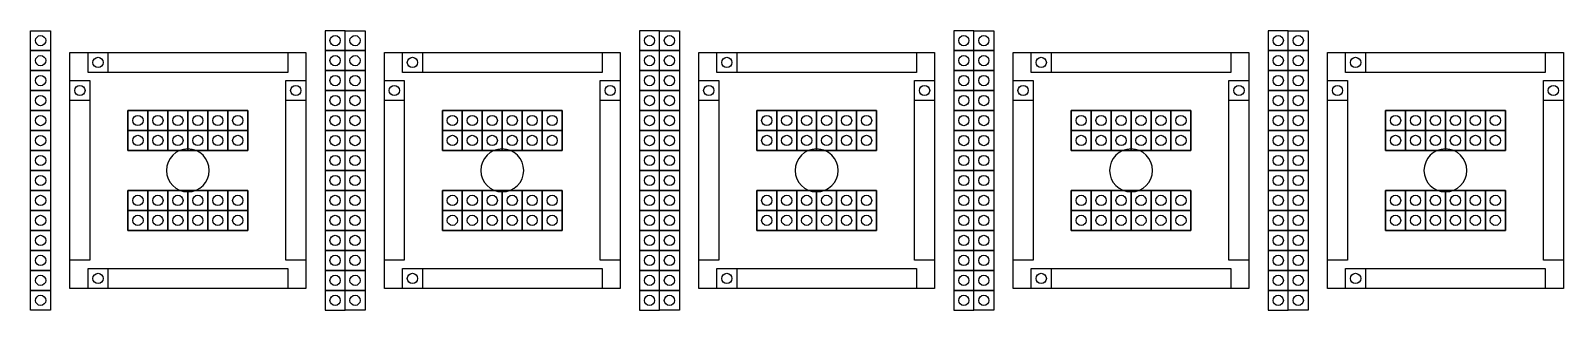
# Model space of a CAD drawing. Header units: inches. Extents: x -218 to 330, y -28 to 105.
# Drawn here: x -217.8 to -22.8, y 26.7 to 62.2 of the extents above; entities that cross this region are included whole.
import ezdxf

# ---------------------------------------------------------------- set-up
doc = ezdxf.new("R2010")
doc.units = ezdxf.units.IN
doc.header["$MEASUREMENT"] = 0

msp = doc.modelspace()

# ---------------------------------------------------------------- linework, layer by layer
at = {"elevation": 0}
for points in [[(-217.77, 62.23), (-215.23, 62.23), (-215.23, 59.69), (-217.77, 59.69)], [(-177.77, 62.23), (-180.31, 62.23), (-180.31, 59.69), (-177.77, 59.69)], [(-177.77, 62.23), (-175.23, 62.23), (-175.23, 59.69), (-177.77, 59.69)], [(-137.77, 62.23), (-140.31, 62.23), (-140.31, 59.69), (-137.77, 59.69)], [(-137.77, 62.23), (-135.23, 62.23), (-135.23, 59.69), (-137.77, 59.69)], [(-97.77, 62.23), (-100.31, 62.23), (-100.31, 59.69), (-97.77, 59.69)], [(-97.77, 62.23), (-95.23, 62.23), (-95.23, 59.69), (-97.77, 59.69)], [(-57.77, 62.23), (-60.31, 62.23), (-60.31, 59.69), (-57.77, 59.69)], [(-57.77, 62.23), (-55.23, 62.23), (-55.23, 59.69), (-57.77, 59.69)], [(-217.77, 59.69), (-215.23, 59.69), (-215.23, 57.15), (-217.77, 57.15)], [(-212.77, 29.46), (-212.77, 59.46), (-182.77, 59.46), (-182.77, 29.46)], [(-210.47, 56.92), (-210.47, 59.46), (-185.07, 59.46), (-185.07, 56.92)], [(-210.47, 56.92), (-210.47, 59.46), (-207.93, 59.46), (-207.93, 56.92)], [(-177.77, 59.69), (-180.31, 59.69), (-180.31, 57.15), (-177.77, 57.15)], [(-177.77, 59.69), (-175.23, 59.69), (-175.23, 57.15), (-177.77, 57.15)], [(-172.77, 29.46), (-172.77, 59.46), (-142.77, 59.46), (-142.77, 29.46)], [(-170.47, 56.92), (-170.47, 59.46), (-145.07, 59.46), (-145.07, 56.92)], [(-170.47, 56.92), (-170.47, 59.46), (-167.93, 59.46), (-167.93, 56.92)], [(-137.77, 59.69), (-140.31, 59.69), (-140.31, 57.15), (-137.77, 57.15)], [(-137.77, 59.69), (-135.23, 59.69), (-135.23, 57.15), (-137.77, 57.15)], [(-132.77, 29.46), (-132.77, 59.46), (-102.77, 59.46), (-102.77, 29.46)], [(-130.47, 56.92), (-130.47, 59.46), (-105.07, 59.46), (-105.07, 56.92)], [(-130.47, 56.92), (-130.47, 59.46), (-127.93, 59.46), (-127.93, 56.92)], [(-97.77, 59.69), (-100.31, 59.69), (-100.31, 57.15), (-97.77, 57.15)], [(-97.77, 59.69), (-95.23, 59.69), (-95.23, 57.15), (-97.77, 57.15)], [(-92.77, 29.46), (-92.77, 59.46), (-62.77, 59.46), (-62.77, 29.46)], [(-90.47, 56.92), (-90.47, 59.46), (-65.07, 59.46), (-65.07, 56.92)], [(-90.47, 56.92), (-90.47, 59.46), (-87.93, 59.46), (-87.93, 56.92)], [(-57.77, 59.69), (-60.31, 59.69), (-60.31, 57.15), (-57.77, 57.15)], [(-57.77, 59.69), (-55.23, 59.69), (-55.23, 57.15), (-57.77, 57.15)], [(-52.77, 29.46), (-52.77, 59.46), (-22.77, 59.46), (-22.77, 29.46)], [(-50.47, 56.92), (-50.47, 59.46), (-25.07, 59.46), (-25.07, 56.92)], [(-50.47, 56.92), (-50.47, 59.46), (-47.93, 59.46), (-47.93, 56.92)], [(-217.77, 57.15), (-215.23, 57.15), (-215.23, 54.61), (-217.77, 54.61)], [(-177.77, 57.15), (-180.31, 57.15), (-180.31, 54.61), (-177.77, 54.61)], [(-177.77, 57.15), (-175.23, 57.15), (-175.23, 54.61), (-177.77, 54.61)], [(-137.77, 57.15), (-140.31, 57.15), (-140.31, 54.61), (-137.77, 54.61)], [(-137.77, 57.15), (-135.23, 57.15), (-135.23, 54.61), (-137.77, 54.61)], [(-97.77, 57.15), (-100.31, 57.15), (-100.31, 54.61), (-97.77, 54.61)], [(-97.77, 57.15), (-95.23, 57.15), (-95.23, 54.61), (-97.77, 54.61)], [(-57.77, 57.15), (-60.31, 57.15), (-60.31, 54.61), (-57.77, 54.61)], [(-57.77, 57.15), (-55.23, 57.15), (-55.23, 54.61), (-57.77, 54.61)], [(-217.77, 54.61), (-215.23, 54.61), (-215.23, 52.07), (-217.77, 52.07)], [(-212.77, 55.89), (-210.23, 55.89), (-210.23, 33.03), (-212.77, 33.03)], [(-212.77, 55.89), (-210.23, 55.89), (-210.23, 53.35), (-212.77, 53.35)], [(-185.31, 55.89), (-182.77, 55.89), (-182.77, 33.03), (-185.31, 33.03)], [(-185.31, 55.89), (-182.77, 55.89), (-182.77, 53.35), (-185.31, 53.35)], [(-177.77, 54.61), (-180.31, 54.61), (-180.31, 52.07), (-177.77, 52.07)], [(-177.77, 54.61), (-175.23, 54.61), (-175.23, 52.07), (-177.77, 52.07)], [(-172.77, 55.89), (-170.23, 55.89), (-170.23, 33.03), (-172.77, 33.03)], [(-172.77, 55.89), (-170.23, 55.89), (-170.23, 53.35), (-172.77, 53.35)], [(-145.31, 55.89), (-142.77, 55.89), (-142.77, 33.03), (-145.31, 33.03)], [(-145.31, 55.89), (-142.77, 55.89), (-142.77, 53.35), (-145.31, 53.35)], [(-137.77, 54.61), (-140.31, 54.61), (-140.31, 52.07), (-137.77, 52.07)], [(-137.77, 54.61), (-135.23, 54.61), (-135.23, 52.07), (-137.77, 52.07)], [(-132.77, 55.89), (-130.23, 55.89), (-130.23, 33.03), (-132.77, 33.03)], [(-132.77, 55.89), (-130.23, 55.89), (-130.23, 53.35), (-132.77, 53.35)], [(-105.31, 55.89), (-102.77, 55.89), (-102.77, 33.03), (-105.31, 33.03)], [(-105.31, 55.89), (-102.77, 55.89), (-102.77, 53.35), (-105.31, 53.35)], [(-97.77, 54.61), (-100.31, 54.61), (-100.31, 52.07), (-97.77, 52.07)], [(-97.77, 54.61), (-95.23, 54.61), (-95.23, 52.07), (-97.77, 52.07)], [(-92.77, 55.89), (-90.23, 55.89), (-90.23, 33.03), (-92.77, 33.03)], [(-92.77, 55.89), (-90.23, 55.89), (-90.23, 53.35), (-92.77, 53.35)], [(-65.31, 55.89), (-62.77, 55.89), (-62.77, 33.03), (-65.31, 33.03)], [(-65.31, 55.89), (-62.77, 55.89), (-62.77, 53.35), (-65.31, 53.35)], [(-57.77, 54.61), (-60.31, 54.61), (-60.31, 52.07), (-57.77, 52.07)], [(-57.77, 54.61), (-55.23, 54.61), (-55.23, 52.07), (-57.77, 52.07)], [(-52.77, 55.89), (-50.23, 55.89), (-50.23, 33.03), (-52.77, 33.03)], [(-52.77, 55.89), (-50.23, 55.89), (-50.23, 53.35), (-52.77, 53.35)], [(-25.31, 55.89), (-22.77, 55.89), (-22.77, 33.03), (-25.31, 33.03)], [(-25.31, 55.89), (-22.77, 55.89), (-22.77, 53.35), (-25.31, 53.35)], [(-217.77, 52.07), (-215.23, 52.07), (-215.23, 49.53), (-217.77, 49.53)], [(-202.85, 52.08), (-202.85, 49.54), (-205.39, 49.54), (-205.39, 52.08)], [(-200.31, 52.08), (-200.31, 49.54), (-202.85, 49.54), (-202.85, 52.08)], [(-197.77, 52.08), (-197.77, 49.54), (-200.31, 49.54), (-200.31, 52.08)], [(-195.23, 52.08), (-195.23, 49.54), (-197.77, 49.54), (-197.77, 52.08)], [(-192.69, 52.08), (-192.69, 49.54), (-195.23, 49.54), (-195.23, 52.08)], [(-190.15, 52.08), (-190.15, 49.54), (-192.69, 49.54), (-192.69, 52.08)], [(-177.77, 52.07), (-180.31, 52.07), (-180.31, 49.53), (-177.77, 49.53)], [(-177.77, 52.07), (-175.23, 52.07), (-175.23, 49.53), (-177.77, 49.53)], [(-162.85, 52.08), (-162.85, 49.54), (-165.39, 49.54), (-165.39, 52.08)], [(-160.31, 52.08), (-160.31, 49.54), (-162.85, 49.54), (-162.85, 52.08)], [(-157.77, 52.08), (-157.77, 49.54), (-160.31, 49.54), (-160.31, 52.08)], [(-155.23, 52.08), (-155.23, 49.54), (-157.77, 49.54), (-157.77, 52.08)], [(-152.69, 52.08), (-152.69, 49.54), (-155.23, 49.54), (-155.23, 52.08)], [(-150.15, 52.08), (-150.15, 49.54), (-152.69, 49.54), (-152.69, 52.08)], [(-137.77, 52.07), (-140.31, 52.07), (-140.31, 49.53), (-137.77, 49.53)], [(-137.77, 52.07), (-135.23, 52.07), (-135.23, 49.53), (-137.77, 49.53)], [(-122.85, 52.08), (-122.85, 49.54), (-125.39, 49.54), (-125.39, 52.08)], [(-120.31, 52.08), (-120.31, 49.54), (-122.85, 49.54), (-122.85, 52.08)], [(-117.77, 52.08), (-117.77, 49.54), (-120.31, 49.54), (-120.31, 52.08)], [(-115.23, 52.08), (-115.23, 49.54), (-117.77, 49.54), (-117.77, 52.08)], [(-112.69, 52.08), (-112.69, 49.54), (-115.23, 49.54), (-115.23, 52.08)], [(-110.15, 52.08), (-110.15, 49.54), (-112.69, 49.54), (-112.69, 52.08)], [(-97.77, 52.07), (-100.31, 52.07), (-100.31, 49.53), (-97.77, 49.53)], [(-97.77, 52.07), (-95.23, 52.07), (-95.23, 49.53), (-97.77, 49.53)], [(-82.85, 52.08), (-82.85, 49.54), (-85.39, 49.54), (-85.39, 52.08)], [(-80.31, 52.08), (-80.31, 49.54), (-82.85, 49.54), (-82.85, 52.08)], [(-77.77, 52.08), (-77.77, 49.54), (-80.31, 49.54), (-80.31, 52.08)], [(-75.23, 52.08), (-75.23, 49.54), (-77.77, 49.54), (-77.77, 52.08)], [(-72.69, 52.08), (-72.69, 49.54), (-75.23, 49.54), (-75.23, 52.08)], [(-70.15, 52.08), (-70.15, 49.54), (-72.69, 49.54), (-72.69, 52.08)], [(-57.77, 52.07), (-60.31, 52.07), (-60.31, 49.53), (-57.77, 49.53)], [(-57.77, 52.07), (-55.23, 52.07), (-55.23, 49.53), (-57.77, 49.53)], [(-42.85, 52.08), (-42.85, 49.54), (-45.39, 49.54), (-45.39, 52.08)], [(-40.31, 52.08), (-40.31, 49.54), (-42.85, 49.54), (-42.85, 52.08)], [(-37.77, 52.08), (-37.77, 49.54), (-40.31, 49.54), (-40.31, 52.08)], [(-35.23, 52.08), (-35.23, 49.54), (-37.77, 49.54), (-37.77, 52.08)], [(-32.69, 52.08), (-32.69, 49.54), (-35.23, 49.54), (-35.23, 52.08)], [(-30.15, 52.08), (-30.15, 49.54), (-32.69, 49.54), (-32.69, 52.08)], [(-217.77, 49.53), (-215.23, 49.53), (-215.23, 46.99), (-217.77, 46.99)], [(-202.85, 49.54), (-202.85, 47), (-205.39, 47), (-205.39, 49.54)], [(-200.31, 49.54), (-200.31, 47), (-202.85, 47), (-202.85, 49.54)], [(-197.77, 49.54), (-197.77, 47), (-200.31, 47), (-200.31, 49.54)], [(-195.23, 49.54), (-195.23, 47), (-197.77, 47), (-197.77, 49.54)], [(-192.69, 49.54), (-192.69, 47), (-195.23, 47), (-195.23, 49.54)], [(-190.15, 49.54), (-190.15, 47), (-192.69, 47), (-192.69, 49.54)], [(-177.77, 49.53), (-180.31, 49.53), (-180.31, 46.99), (-177.77, 46.99)], [(-177.77, 49.53), (-175.23, 49.53), (-175.23, 46.99), (-177.77, 46.99)], [(-162.85, 49.54), (-162.85, 47), (-165.39, 47), (-165.39, 49.54)], [(-160.31, 49.54), (-160.31, 47), (-162.85, 47), (-162.85, 49.54)], [(-157.77, 49.54), (-157.77, 47), (-160.31, 47), (-160.31, 49.54)], [(-155.23, 49.54), (-155.23, 47), (-157.77, 47), (-157.77, 49.54)], [(-152.69, 49.54), (-152.69, 47), (-155.23, 47), (-155.23, 49.54)], [(-150.15, 49.54), (-150.15, 47), (-152.69, 47), (-152.69, 49.54)], [(-137.77, 49.53), (-140.31, 49.53), (-140.31, 46.99), (-137.77, 46.99)], [(-137.77, 49.53), (-135.23, 49.53), (-135.23, 46.99), (-137.77, 46.99)], [(-122.85, 49.54), (-122.85, 47), (-125.39, 47), (-125.39, 49.54)], [(-120.31, 49.54), (-120.31, 47), (-122.85, 47), (-122.85, 49.54)], [(-117.77, 49.54), (-117.77, 47), (-120.31, 47), (-120.31, 49.54)], [(-115.23, 49.54), (-115.23, 47), (-117.77, 47), (-117.77, 49.54)], [(-112.69, 49.54), (-112.69, 47), (-115.23, 47), (-115.23, 49.54)], [(-110.15, 49.54), (-110.15, 47), (-112.69, 47), (-112.69, 49.54)], [(-97.77, 49.53), (-100.31, 49.53), (-100.31, 46.99), (-97.77, 46.99)], [(-97.77, 49.53), (-95.23, 49.53), (-95.23, 46.99), (-97.77, 46.99)], [(-82.85, 49.54), (-82.85, 47), (-85.39, 47), (-85.39, 49.54)], [(-80.31, 49.54), (-80.31, 47), (-82.85, 47), (-82.85, 49.54)], [(-77.77, 49.54), (-77.77, 47), (-80.31, 47), (-80.31, 49.54)], [(-75.23, 49.54), (-75.23, 47), (-77.77, 47), (-77.77, 49.54)], [(-72.69, 49.54), (-72.69, 47), (-75.23, 47), (-75.23, 49.54)], [(-70.15, 49.54), (-70.15, 47), (-72.69, 47), (-72.69, 49.54)], [(-57.77, 49.53), (-60.31, 49.53), (-60.31, 46.99), (-57.77, 46.99)], [(-57.77, 49.53), (-55.23, 49.53), (-55.23, 46.99), (-57.77, 46.99)], [(-42.85, 49.54), (-42.85, 47), (-45.39, 47), (-45.39, 49.54)], [(-40.31, 49.54), (-40.31, 47), (-42.85, 47), (-42.85, 49.54)], [(-37.77, 49.54), (-37.77, 47), (-40.31, 47), (-40.31, 49.54)], [(-35.23, 49.54), (-35.23, 47), (-37.77, 47), (-37.77, 49.54)], [(-32.69, 49.54), (-32.69, 47), (-35.23, 47), (-35.23, 49.54)], [(-30.15, 49.54), (-30.15, 47), (-32.69, 47), (-32.69, 49.54)], [(-217.77, 46.99), (-215.23, 46.99), (-215.23, 44.45), (-217.77, 44.45)], [(-177.77, 46.99), (-180.31, 46.99), (-180.31, 44.45), (-177.77, 44.45)], [(-177.77, 46.99), (-175.23, 46.99), (-175.23, 44.45), (-177.77, 44.45)], [(-137.77, 46.99), (-140.31, 46.99), (-140.31, 44.45), (-137.77, 44.45)], [(-137.77, 46.99), (-135.23, 46.99), (-135.23, 44.45), (-137.77, 44.45)], [(-97.77, 46.99), (-100.31, 46.99), (-100.31, 44.45), (-97.77, 44.45)], [(-97.77, 46.99), (-95.23, 46.99), (-95.23, 44.45), (-97.77, 44.45)], [(-57.77, 46.99), (-60.31, 46.99), (-60.31, 44.45), (-57.77, 44.45)], [(-57.77, 46.99), (-55.23, 46.99), (-55.23, 44.45), (-57.77, 44.45)], [(-217.77, 44.45), (-215.23, 44.45), (-215.23, 41.91), (-217.77, 41.91)], [(-177.77, 44.45), (-180.31, 44.45), (-180.31, 41.91), (-177.77, 41.91)], [(-177.77, 44.45), (-175.23, 44.45), (-175.23, 41.91), (-177.77, 41.91)], [(-137.77, 44.45), (-140.31, 44.45), (-140.31, 41.91), (-137.77, 41.91)], [(-137.77, 44.45), (-135.23, 44.45), (-135.23, 41.91), (-137.77, 41.91)], [(-97.77, 44.45), (-100.31, 44.45), (-100.31, 41.91), (-97.77, 41.91)], [(-97.77, 44.45), (-95.23, 44.45), (-95.23, 41.91), (-97.77, 41.91)], [(-57.77, 44.45), (-60.31, 44.45), (-60.31, 41.91), (-57.77, 41.91)], [(-57.77, 44.45), (-55.23, 44.45), (-55.23, 41.91), (-57.77, 41.91)], [(-217.77, 41.91), (-215.23, 41.91), (-215.23, 39.37), (-217.77, 39.37)], [(-202.85, 39.38), (-202.85, 41.91), (-205.39, 41.91), (-205.39, 39.38)], [(-200.31, 39.38), (-200.31, 41.91), (-202.85, 41.91), (-202.85, 39.38)], [(-197.77, 39.38), (-197.77, 41.91), (-200.31, 41.91), (-200.31, 39.38)], [(-195.23, 39.38), (-195.23, 41.91), (-197.77, 41.91), (-197.77, 39.38)], [(-192.69, 39.38), (-192.69, 41.91), (-195.23, 41.91), (-195.23, 39.38)], [(-190.15, 39.38), (-190.15, 41.91), (-192.69, 41.91), (-192.69, 39.38)], [(-177.77, 41.91), (-180.31, 41.91), (-180.31, 39.37), (-177.77, 39.37)], [(-177.77, 41.91), (-175.23, 41.91), (-175.23, 39.37), (-177.77, 39.37)], [(-162.85, 39.38), (-162.85, 41.91), (-165.39, 41.91), (-165.39, 39.38)], [(-160.31, 39.38), (-160.31, 41.91), (-162.85, 41.91), (-162.85, 39.38)], [(-157.77, 39.38), (-157.77, 41.91), (-160.31, 41.91), (-160.31, 39.38)], [(-155.23, 39.38), (-155.23, 41.91), (-157.77, 41.91), (-157.77, 39.38)], [(-152.69, 39.38), (-152.69, 41.91), (-155.23, 41.91), (-155.23, 39.38)], [(-150.15, 39.38), (-150.15, 41.91), (-152.69, 41.91), (-152.69, 39.38)], [(-137.77, 41.91), (-140.31, 41.91), (-140.31, 39.37), (-137.77, 39.37)], [(-137.77, 41.91), (-135.23, 41.91), (-135.23, 39.37), (-137.77, 39.37)], [(-122.85, 39.38), (-122.85, 41.91), (-125.39, 41.91), (-125.39, 39.38)], [(-120.31, 39.38), (-120.31, 41.91), (-122.85, 41.91), (-122.85, 39.38)], [(-117.77, 39.38), (-117.77, 41.91), (-120.31, 41.91), (-120.31, 39.38)], [(-115.23, 39.38), (-115.23, 41.91), (-117.77, 41.91), (-117.77, 39.38)], [(-112.69, 39.38), (-112.69, 41.91), (-115.23, 41.91), (-115.23, 39.38)], [(-110.15, 39.38), (-110.15, 41.91), (-112.69, 41.91), (-112.69, 39.38)], [(-97.77, 41.91), (-100.31, 41.91), (-100.31, 39.37), (-97.77, 39.37)], [(-97.77, 41.91), (-95.23, 41.91), (-95.23, 39.37), (-97.77, 39.37)], [(-82.85, 39.38), (-82.85, 41.91), (-85.39, 41.91), (-85.39, 39.38)], [(-80.31, 39.38), (-80.31, 41.91), (-82.85, 41.91), (-82.85, 39.38)], [(-77.77, 39.38), (-77.77, 41.91), (-80.31, 41.91), (-80.31, 39.38)], [(-75.23, 39.38), (-75.23, 41.91), (-77.77, 41.91), (-77.77, 39.38)], [(-72.69, 39.38), (-72.69, 41.91), (-75.23, 41.91), (-75.23, 39.38)], [(-70.15, 39.38), (-70.15, 41.91), (-72.69, 41.91), (-72.69, 39.38)], [(-57.77, 41.91), (-60.31, 41.91), (-60.31, 39.37), (-57.77, 39.37)], [(-57.77, 41.91), (-55.23, 41.91), (-55.23, 39.37), (-57.77, 39.37)], [(-42.85, 39.38), (-42.85, 41.91), (-45.39, 41.91), (-45.39, 39.38)], [(-40.31, 39.38), (-40.31, 41.91), (-42.85, 41.91), (-42.85, 39.38)], [(-37.77, 39.38), (-37.77, 41.91), (-40.31, 41.91), (-40.31, 39.38)], [(-35.23, 39.38), (-35.23, 41.91), (-37.77, 41.91), (-37.77, 39.38)], [(-32.69, 39.38), (-32.69, 41.91), (-35.23, 41.91), (-35.23, 39.38)], [(-30.15, 39.38), (-30.15, 41.91), (-32.69, 41.91), (-32.69, 39.38)], [(-217.77, 39.37), (-215.23, 39.37), (-215.23, 36.83), (-217.77, 36.83)], [(-202.85, 36.84), (-202.85, 39.38), (-205.39, 39.38), (-205.39, 36.84)], [(-200.31, 36.84), (-200.31, 39.38), (-202.85, 39.38), (-202.85, 36.84)], [(-197.77, 36.84), (-197.77, 39.38), (-200.31, 39.38), (-200.31, 36.84)], [(-195.23, 36.84), (-195.23, 39.38), (-197.77, 39.38), (-197.77, 36.84)], [(-192.69, 36.84), (-192.69, 39.38), (-195.23, 39.38), (-195.23, 36.84)], [(-190.15, 36.84), (-190.15, 39.38), (-192.69, 39.38), (-192.69, 36.84)], [(-177.77, 39.37), (-180.31, 39.37), (-180.31, 36.83), (-177.77, 36.83)], [(-177.77, 39.37), (-175.23, 39.37), (-175.23, 36.83), (-177.77, 36.83)], [(-162.85, 36.84), (-162.85, 39.38), (-165.39, 39.38), (-165.39, 36.84)], [(-160.31, 36.84), (-160.31, 39.38), (-162.85, 39.38), (-162.85, 36.84)], [(-157.77, 36.84), (-157.77, 39.38), (-160.31, 39.38), (-160.31, 36.84)], [(-155.23, 36.84), (-155.23, 39.38), (-157.77, 39.38), (-157.77, 36.84)], [(-152.69, 36.84), (-152.69, 39.38), (-155.23, 39.38), (-155.23, 36.84)], [(-150.15, 36.84), (-150.15, 39.38), (-152.69, 39.38), (-152.69, 36.84)], [(-137.77, 39.37), (-140.31, 39.37), (-140.31, 36.83), (-137.77, 36.83)], [(-137.77, 39.37), (-135.23, 39.37), (-135.23, 36.83), (-137.77, 36.83)], [(-122.85, 36.84), (-122.85, 39.38), (-125.39, 39.38), (-125.39, 36.84)], [(-120.31, 36.84), (-120.31, 39.38), (-122.85, 39.38), (-122.85, 36.84)], [(-117.77, 36.84), (-117.77, 39.38), (-120.31, 39.38), (-120.31, 36.84)], [(-115.23, 36.84), (-115.23, 39.38), (-117.77, 39.38), (-117.77, 36.84)], [(-112.69, 36.84), (-112.69, 39.38), (-115.23, 39.38), (-115.23, 36.84)], [(-110.15, 36.84), (-110.15, 39.38), (-112.69, 39.38), (-112.69, 36.84)], [(-97.77, 39.37), (-100.31, 39.37), (-100.31, 36.83), (-97.77, 36.83)], [(-97.77, 39.37), (-95.23, 39.37), (-95.23, 36.83), (-97.77, 36.83)], [(-82.85, 36.84), (-82.85, 39.38), (-85.39, 39.38), (-85.39, 36.84)], [(-80.31, 36.84), (-80.31, 39.38), (-82.85, 39.38), (-82.85, 36.84)], [(-77.77, 36.84), (-77.77, 39.38), (-80.31, 39.38), (-80.31, 36.84)], [(-75.23, 36.84), (-75.23, 39.38), (-77.77, 39.38), (-77.77, 36.84)], [(-72.69, 36.84), (-72.69, 39.38), (-75.23, 39.38), (-75.23, 36.84)], [(-70.15, 36.84), (-70.15, 39.38), (-72.69, 39.38), (-72.69, 36.84)], [(-57.77, 39.37), (-60.31, 39.37), (-60.31, 36.83), (-57.77, 36.83)], [(-57.77, 39.37), (-55.23, 39.37), (-55.23, 36.83), (-57.77, 36.83)], [(-42.85, 36.84), (-42.85, 39.38), (-45.39, 39.38), (-45.39, 36.84)], [(-40.31, 36.84), (-40.31, 39.38), (-42.85, 39.38), (-42.85, 36.84)], [(-37.77, 36.84), (-37.77, 39.38), (-40.31, 39.38), (-40.31, 36.84)], [(-35.23, 36.84), (-35.23, 39.38), (-37.77, 39.38), (-37.77, 36.84)], [(-32.69, 36.84), (-32.69, 39.38), (-35.23, 39.38), (-35.23, 36.84)], [(-30.15, 36.84), (-30.15, 39.38), (-32.69, 39.38), (-32.69, 36.84)], [(-217.77, 36.83), (-215.23, 36.83), (-215.23, 34.29), (-217.77, 34.29)], [(-177.77, 36.83), (-180.31, 36.83), (-180.31, 34.29), (-177.77, 34.29)], [(-177.77, 36.83), (-175.23, 36.83), (-175.23, 34.29), (-177.77, 34.29)], [(-137.77, 36.83), (-140.31, 36.83), (-140.31, 34.29), (-137.77, 34.29)], [(-137.77, 36.83), (-135.23, 36.83), (-135.23, 34.29), (-137.77, 34.29)], [(-97.77, 36.83), (-100.31, 36.83), (-100.31, 34.29), (-97.77, 34.29)], [(-97.77, 36.83), (-95.23, 36.83), (-95.23, 34.29), (-97.77, 34.29)], [(-57.77, 36.83), (-60.31, 36.83), (-60.31, 34.29), (-57.77, 34.29)], [(-57.77, 36.83), (-55.23, 36.83), (-55.23, 34.29), (-57.77, 34.29)], [(-217.77, 34.29), (-215.23, 34.29), (-215.23, 31.75), (-217.77, 31.75)], [(-177.77, 34.29), (-180.31, 34.29), (-180.31, 31.75), (-177.77, 31.75)], [(-177.77, 34.29), (-175.23, 34.29), (-175.23, 31.75), (-177.77, 31.75)], [(-137.77, 34.29), (-140.31, 34.29), (-140.31, 31.75), (-137.77, 31.75)], [(-137.77, 34.29), (-135.23, 34.29), (-135.23, 31.75), (-137.77, 31.75)], [(-97.77, 34.29), (-100.31, 34.29), (-100.31, 31.75), (-97.77, 31.75)], [(-97.77, 34.29), (-95.23, 34.29), (-95.23, 31.75), (-97.77, 31.75)], [(-57.77, 34.29), (-60.31, 34.29), (-60.31, 31.75), (-57.77, 31.75)], [(-57.77, 34.29), (-55.23, 34.29), (-55.23, 31.75), (-57.77, 31.75)], [(-217.77, 31.75), (-215.23, 31.75), (-215.23, 29.21), (-217.77, 29.21)], [(-210.47, 29.46), (-210.47, 32), (-185.07, 32), (-185.07, 29.46)], [(-210.47, 29.46), (-210.47, 32), (-207.93, 32), (-207.93, 29.46)], [(-177.77, 31.75), (-180.31, 31.75), (-180.31, 29.21), (-177.77, 29.21)], [(-177.77, 31.75), (-175.23, 31.75), (-175.23, 29.21), (-177.77, 29.21)], [(-170.47, 29.46), (-170.47, 32), (-145.07, 32), (-145.07, 29.46)], [(-170.47, 29.46), (-170.47, 32), (-167.93, 32), (-167.93, 29.46)], [(-137.77, 31.75), (-140.31, 31.75), (-140.31, 29.21), (-137.77, 29.21)], [(-137.77, 31.75), (-135.23, 31.75), (-135.23, 29.21), (-137.77, 29.21)], [(-130.47, 29.46), (-130.47, 32), (-105.07, 32), (-105.07, 29.46)], [(-130.47, 29.46), (-130.47, 32), (-127.93, 32), (-127.93, 29.46)], [(-97.77, 31.75), (-100.31, 31.75), (-100.31, 29.21), (-97.77, 29.21)], [(-97.77, 31.75), (-95.23, 31.75), (-95.23, 29.21), (-97.77, 29.21)], [(-90.47, 29.46), (-90.47, 32), (-65.07, 32), (-65.07, 29.46)], [(-90.47, 29.46), (-90.47, 32), (-87.93, 32), (-87.93, 29.46)], [(-57.77, 31.75), (-60.31, 31.75), (-60.31, 29.21), (-57.77, 29.21)], [(-57.77, 31.75), (-55.23, 31.75), (-55.23, 29.21), (-57.77, 29.21)], [(-50.47, 29.46), (-50.47, 32), (-25.07, 32), (-25.07, 29.46)], [(-50.47, 29.46), (-50.47, 32), (-47.93, 32), (-47.93, 29.46)], [(-217.77, 29.21), (-215.23, 29.21), (-215.23, 26.67), (-217.77, 26.67)], [(-177.77, 29.21), (-180.31, 29.21), (-180.31, 26.67), (-177.77, 26.67)], [(-177.77, 29.21), (-175.23, 29.21), (-175.23, 26.67), (-177.77, 26.67)], [(-137.77, 29.21), (-140.31, 29.21), (-140.31, 26.67), (-137.77, 26.67)], [(-137.77, 29.21), (-135.23, 29.21), (-135.23, 26.67), (-137.77, 26.67)], [(-97.77, 29.21), (-100.31, 29.21), (-100.31, 26.67), (-97.77, 26.67)], [(-97.77, 29.21), (-95.23, 29.21), (-95.23, 26.67), (-97.77, 26.67)], [(-57.77, 29.21), (-60.31, 29.21), (-60.31, 26.67), (-57.77, 26.67)], [(-57.77, 29.21), (-55.23, 29.21), (-55.23, 26.67), (-57.77, 26.67)]]:
    msp.add_lwpolyline(points, close=True, dxfattribs=at)
at = {"extrusion": (2e-16, -1e-16, -1), "elevation": 0}
for points in [[(190.15, 52.08), (205.39, 52.08), (205.39, 47), (190.15, 47)], [(150.15, 52.08), (165.39, 52.08), (165.39, 47), (150.15, 47)], [(110.15, 52.08), (125.39, 52.08), (125.39, 47), (110.15, 47)], [(70.15, 52.08), (85.39, 52.08), (85.39, 47), (70.15, 47)], [(30.15, 52.08), (45.39, 52.08), (45.39, 47), (30.15, 47)], [(190.15, 36.84), (205.39, 36.84), (205.39, 41.91), (190.15, 41.91)], [(150.15, 36.84), (165.39, 36.84), (165.39, 41.91), (150.15, 41.91)], [(110.15, 36.84), (125.39, 36.84), (125.39, 41.91), (110.15, 41.91)], [(70.15, 36.84), (85.39, 36.84), (85.39, 41.91), (70.15, 41.91)], [(30.15, 36.84), (45.39, 36.84), (45.39, 41.91), (30.15, 41.91)]]:
    msp.add_lwpolyline(points, close=True, dxfattribs=at)
for centre in [(-216.5, 60.96), (-179.04, 60.96), (-176.5, 60.96), (-139.04, 60.96), (-136.5, 60.96), (-99.04, 60.96), (-96.5, 60.96), (-59.04, 60.96), (-56.5, 60.96), (-216.5, 58.42), (-209.2, 58.19), (-179.04, 58.42), (-176.5, 58.42), (-169.2, 58.19), (-139.04, 58.42), (-136.5, 58.42), (-129.2, 58.19), (-99.04, 58.42), (-96.5, 58.42), (-89.2, 58.19), (-59.04, 58.42), (-56.5, 58.42), (-49.2, 58.19), (-216.5, 55.88), (-211.5, 54.62), (-184.04, 54.62), (-179.04, 55.88), (-176.5, 55.88), (-171.5, 54.62), (-144.04, 54.62), (-139.04, 55.88), (-136.5, 55.88), (-131.5, 54.62), (-104.04, 54.62), (-99.04, 55.88), (-96.5, 55.88), (-91.5, 54.62), (-64.04, 54.62), (-59.04, 55.88), (-56.5, 55.88), (-51.5, 54.62), (-24.04, 54.62), (-216.5, 53.34), (-179.04, 53.34), (-176.5, 53.34), (-139.04, 53.34), (-136.5, 53.34), (-99.04, 53.34), (-96.5, 53.34), (-59.04, 53.34), (-56.5, 53.34), (-216.5, 50.8), (-204.12, 50.81), (-201.58, 50.81), (-199.04, 50.81), (-196.5, 50.81), (-193.96, 50.81), (-191.42, 50.81), (-179.04, 50.8), (-176.5, 50.8), (-164.12, 50.81), (-161.58, 50.81), (-159.04, 50.81), (-156.5, 50.81), (-153.96, 50.81), (-151.42, 50.81), (-139.04, 50.8), (-136.5, 50.8), (-124.12, 50.81), (-121.58, 50.81), (-119.04, 50.81), (-116.5, 50.81), (-113.96, 50.81), (-111.42, 50.81), (-99.04, 50.8), (-96.5, 50.8), (-84.12, 50.81), (-81.58, 50.81), (-79.04, 50.81), (-76.5, 50.81), (-73.96, 50.81), (-71.42, 50.81), (-59.04, 50.8), (-56.5, 50.8), (-44.12, 50.81), (-41.58, 50.81), (-39.04, 50.81), (-36.5, 50.81), (-33.96, 50.81), (-31.42, 50.81), (-216.5, 48.26), (-204.12, 48.27), (-201.58, 48.27), (-199.04, 48.27), (-196.5, 48.27), (-193.96, 48.27), (-191.42, 48.27), (-179.04, 48.26), (-176.5, 48.26), (-164.12, 48.27), (-161.58, 48.27), (-159.04, 48.27), (-156.5, 48.27), (-153.96, 48.27), (-151.42, 48.27), (-139.04, 48.26), (-136.5, 48.26), (-124.12, 48.27), (-121.58, 48.27), (-119.04, 48.27), (-116.5, 48.27), (-113.96, 48.27), (-111.42, 48.27), (-99.04, 48.26), (-96.5, 48.26), (-84.12, 48.27), (-81.58, 48.27), (-79.04, 48.27), (-76.5, 48.27), (-73.96, 48.27), (-71.42, 48.27), (-59.04, 48.26), (-56.5, 48.26), (-44.12, 48.27), (-41.58, 48.27), (-39.04, 48.27), (-36.5, 48.27), (-33.96, 48.27), (-31.42, 48.27), (-216.5, 45.72), (-179.04, 45.72), (-176.5, 45.72), (-139.04, 45.72), (-136.5, 45.72), (-99.04, 45.72), (-96.5, 45.72), (-59.04, 45.72), (-56.5, 45.72), (-216.5, 43.18), (-179.04, 43.18), (-176.5, 43.18), (-139.04, 43.18), (-136.5, 43.18), (-99.04, 43.18), (-96.5, 43.18), (-59.04, 43.18), (-56.5, 43.18), (-216.5, 40.64), (-204.12, 40.65), (-201.58, 40.65), (-199.04, 40.65), (-196.5, 40.65), (-193.96, 40.65), (-191.42, 40.65), (-179.04, 40.64), (-176.5, 40.64), (-164.12, 40.65), (-161.58, 40.65), (-159.04, 40.65), (-156.5, 40.65), (-153.96, 40.65), (-151.42, 40.65), (-139.04, 40.64), (-136.5, 40.64), (-124.12, 40.65), (-121.58, 40.65), (-119.04, 40.65), (-116.5, 40.65), (-113.96, 40.65), (-111.42, 40.65), (-99.04, 40.64), (-96.5, 40.64), (-84.12, 40.65), (-81.58, 40.65), (-79.04, 40.65), (-76.5, 40.65), (-73.96, 40.65), (-71.42, 40.65), (-59.04, 40.64), (-56.5, 40.64), (-44.12, 40.65), (-41.58, 40.65), (-39.04, 40.65), (-36.5, 40.65), (-33.96, 40.65), (-31.42, 40.65), (-216.5, 38.1), (-204.12, 38.11), (-201.58, 38.11), (-199.04, 38.11), (-196.5, 38.11), (-193.96, 38.11), (-191.42, 38.11), (-179.04, 38.1), (-176.5, 38.1), (-164.12, 38.11), (-161.58, 38.11), (-159.04, 38.11), (-156.5, 38.11), (-153.96, 38.11), (-151.42, 38.11), (-139.04, 38.1), (-136.5, 38.1), (-124.12, 38.11), (-121.58, 38.11), (-119.04, 38.11), (-116.5, 38.11), (-113.96, 38.11), (-111.42, 38.11), (-99.04, 38.1), (-96.5, 38.1), (-84.12, 38.11), (-81.58, 38.11), (-79.04, 38.11), (-76.5, 38.11), (-73.96, 38.11), (-71.42, 38.11), (-59.04, 38.1), (-56.5, 38.1), (-44.12, 38.11), (-41.58, 38.11), (-39.04, 38.11), (-36.5, 38.11), (-33.96, 38.11), (-31.42, 38.11), (-216.5, 35.56), (-179.04, 35.56), (-176.5, 35.56), (-139.04, 35.56), (-136.5, 35.56), (-99.04, 35.56), (-96.5, 35.56), (-59.04, 35.56), (-56.5, 35.56), (-216.5, 33.02), (-179.04, 33.02), (-176.5, 33.02), (-139.04, 33.02), (-136.5, 33.02), (-99.04, 33.02), (-96.5, 33.02), (-59.04, 33.02), (-56.5, 33.02), (-209.2, 30.73), (-169.2, 30.73), (-129.2, 30.73), (-89.2, 30.73), (-49.2, 30.73), (-216.5, 30.48), (-179.04, 30.48), (-176.5, 30.48), (-139.04, 30.48), (-136.5, 30.48), (-99.04, 30.48), (-96.5, 30.48), (-59.04, 30.48), (-56.5, 30.48), (-216.5, 27.94), (-179.04, 27.94), (-176.5, 27.94), (-139.04, 27.94), (-136.5, 27.94), (-99.04, 27.94), (-96.5, 27.94), (-59.04, 27.94), (-56.5, 27.94)]:
    msp.add_circle(centre, 0.653)
at = {"extrusion": (2.44929e-16, -1.22465e-16, -1)}
for centre in [(197.77, 44.46), (157.77, 44.46), (117.77, 44.46), (77.77, 44.46), (37.77, 44.46)]:
    msp.add_circle(centre, 2.73, dxfattribs=at)

doc.saveas('drawing.dxf')
